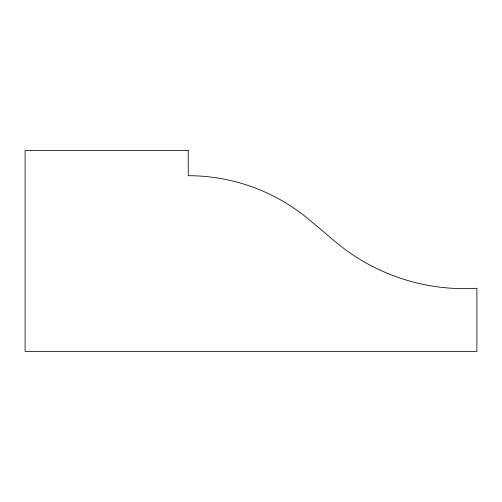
<?xml version="1.0" encoding="UTF-8"?>
<svg xmlns="http://www.w3.org/2000/svg" width="502" height="502" viewBox="0 0 502 502"><rect width="100%" height="100%" fill="white"/><g stroke="black" fill="none" stroke-linecap="round" stroke-linejoin="round"><path stroke-width="0.75" d="M188.25 150.6L25.1 150.6L25.1 351.4L476.9 351.4L476.9 288.255A200.8 200.8 0 0 1 334.953 241.399L309.558 220.001A188.25 188.25 0 0 0 188.25 175.7L188.25 150.6"/></g></svg>
